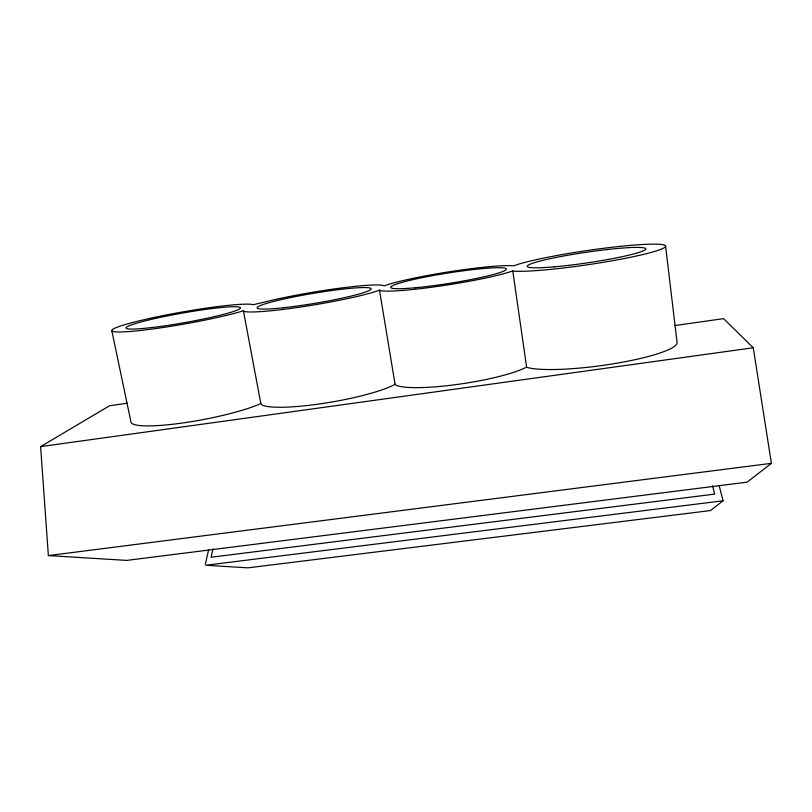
<?xml version="1.0" encoding="UTF-8"?>
<svg xmlns="http://www.w3.org/2000/svg" width="812" height="812" viewBox="0 0 812 812"><rect width="100%" height="100%" fill="white"/><g stroke="black" fill="none" stroke-linecap="round" stroke-linejoin="round"><path stroke-width="1.22" d="M212.977 548.841L211.09 557.235L714.682 494.102L712.581 485.82M205.355 564.107L208.654 549.734M723.076 500.791L710.459 510.565L247.964 567.842L205.801 565.253L723.076 500.791L719.148 485.606M674.62 325.582L723.593 318.639L753.272 347.769L771.4 463.337L747.091 482.176L126.773 560.402L48.365 555.591L40.6 446.62L109.59 405.736L127.169 403.239M665.607 246.259L677.106 342.715A78.429 12.698 -7.8 0 1 614.755 363.563A78.429 12.698 -7.8 0 1 527.861 367.633L526.42 367.176A70.258 11.429 -8.8 0 1 457.582 384.401A70.258 11.429 -8.8 0 1 396.002 385.203L395.058 384.167L379.478 290.107L378.372 290.594A72.501 6.354 -9.5 0 1 306.033 306.195A72.501 6.354 -9.5 0 1 244.402 311.503L243.387 310.712L241.062 311.493A72.39 6.1 -10 0 1 128.063 331.621A72.39 6.1 -10 0 1 153.295 317.634A72.39 6.1 -10 0 1 253.293 304.713L264.661 302.034A72.501 6.354 -9.5 0 1 381.63 285.124L384.401 285.865L387.7 284.636A71.314 6.354 -9 0 1 506.15 265.605L513.894 265.747A79.647 7.064 -8.4 0 1 634.619 245.041A79.647 7.064 -8.4 0 1 634.842 256.348A79.647 7.064 -8.4 0 1 513.996 271.157L512.575 271.005A71.314 6.354 -9 0 1 442.246 285.743A71.314 6.354 -9 0 1 380.351 290.625L379.478 290.107M395.058 384.167L394.003 384.888A71.426 11.419 -9.8 0 1 323.318 403.402A71.426 11.419 -9.8 0 1 261.961 404.985L260.814 403.452L243.387 310.712M260.814 403.452L258.592 404.549A71.324 10.982 -10.7 0 1 182.659 422.981A71.324 10.982 -10.7 0 1 131.087 422.585L111.863 330.9M40.6 446.62L753.272 347.769M48.365 555.591L771.4 463.337M512.758 270.914L526.602 367.054M415.439 287.742A58.494 5.207 -9 0 0 506.099 269.665A58.494 5.207 -9 0 0 424.037 277.288A58.494 5.207 -9 0 0 415.439 287.742M283.408 307.748A57.774 5.055 -9.5 0 0 371.074 289.092A57.774 5.055 -9.5 0 0 287.976 298.116A57.774 5.055 -9.5 0 0 283.408 307.748M153.032 327.409A58.099 4.892 -10 0 0 240.433 308.052A58.099 4.892 -10 0 0 156.269 318.243A58.099 4.892 -10 0 0 153.032 327.409M554.241 266.843A59.976 5.319 -8.4 0 0 645.763 249.172A59.976 5.319 -8.4 0 0 559.509 256.775A59.976 5.319 -8.4 0 0 554.241 266.843"/></g></svg>
